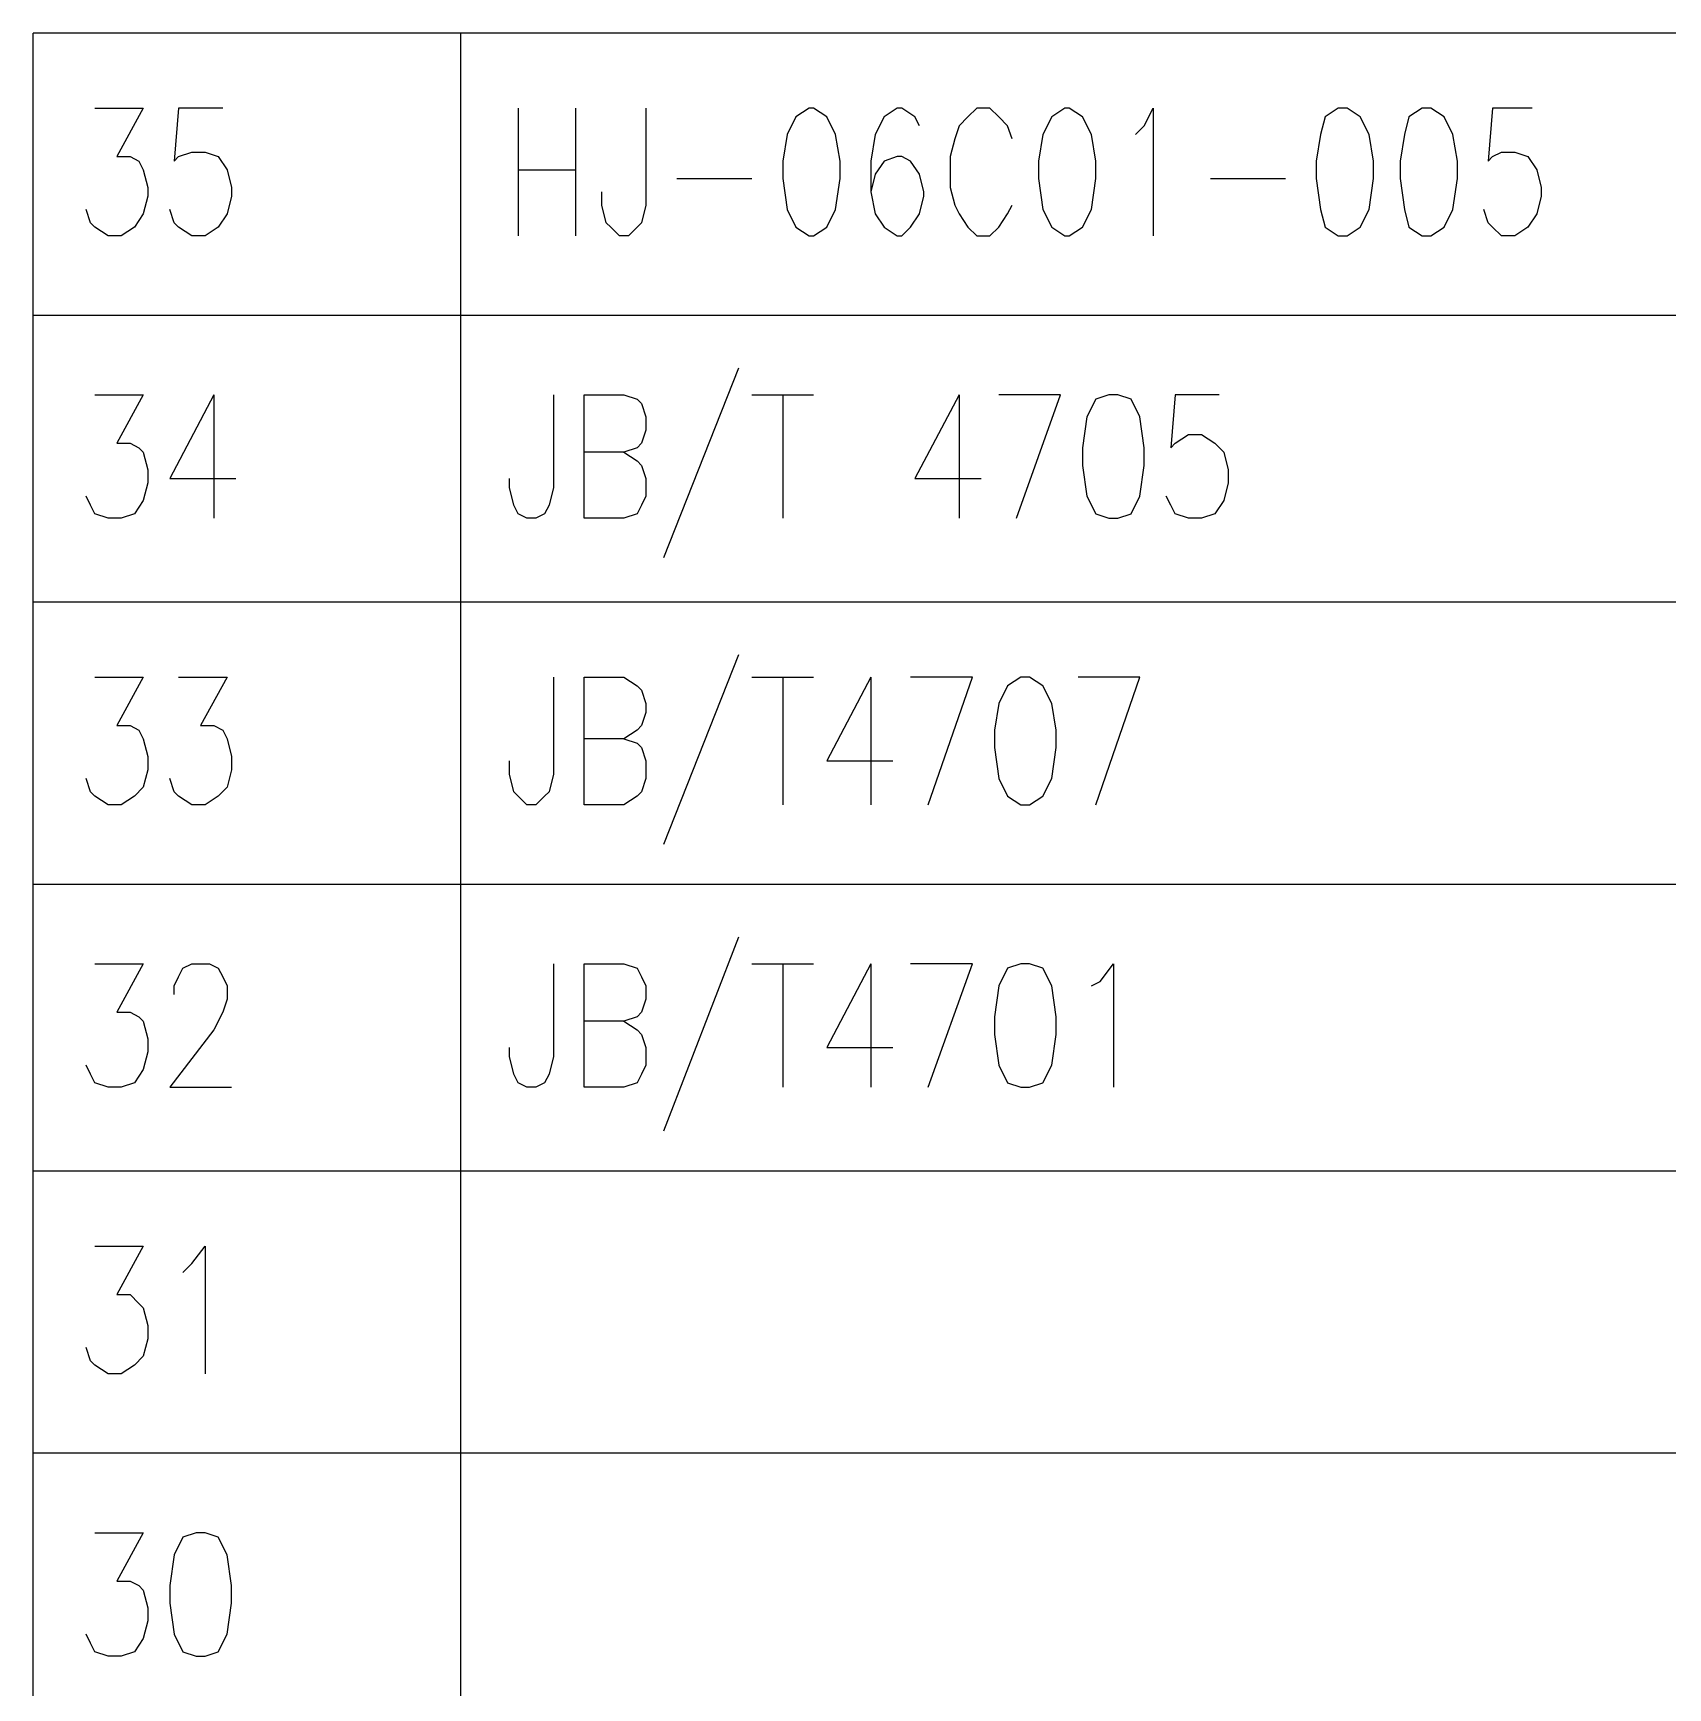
# Model space of a CAD drawing. Extents: x 0.28 to 3.47, y 0.29 to 4.81.
# Drawn here: x 2.4527 to 2.6998, y 1.9505 to 2.2007 of the extents above; entities that cross this region are included whole.
import ezdxf

# ---------------------------------------------------------------- set-up
doc = ezdxf.new("R2010")
doc.units = 0
doc.header["$MEASUREMENT"] = 0
doc.linetypes.add('AUSGEZOGEN', pattern=[0])
doc.layers.get('0').update_dxf_attribs({"linetype": 'AUSGEZOGEN'})

msp = doc.modelspace()

# ---------------------------------------------------------------- linework, layer by layer
for points in [[(3.42067, 2.20067), (2.45267, 2.20067)], [(2.45267, 2.158), (2.45267, 2.20067)], [(3.42067, 2.20067), (2.45267, 2.20067)], [(2.45267, 2.158), (2.45267, 2.20067)], [(3.42067, 2.20067), (2.45267, 2.20067)], [(2.45267, 2.158), (2.45267, 2.20067)], [(3.42067, 2.158), (3.42067, 2.20067), (3.42067, 2.20067), (2.45267, 2.20067)], [(2.45267, 2.158), (2.45267, 2.20067)], [(3.42067, 2.158), (3.42067, 2.20067), (3.42067, 2.20067), (2.45267, 2.20067)], [(2.45267, 2.158), (2.45267, 2.20067)], [(3.42067, 2.158), (3.42067, 2.20067), (3.42067, 2.20067), (2.45267, 2.20067)], [(2.45267, 2.158), (2.45267, 2.20067)], [(3.42067, 2.158), (3.42067, 2.20067), (3.42067, 2.20067), (2.45267, 2.20067)], [(2.45267, 2.158), (2.45267, 2.20067)], [(3.42067, 2.158), (3.42067, 2.20067), (3.42067, 2.20067), (2.45267, 2.20067)], [(2.45267, 2.158), (2.45267, 2.20067)], [(3.42067, 2.158), (3.42067, 2.20067), (3.42067, 2.20067), (2.45267, 2.20067)], [(2.45267, 2.158), (2.45267, 2.20067)], [(3.42067, 2.158), (3.42067, 2.20067), (3.42067, 2.20067), (2.45267, 2.20067)], [(2.45267, 2.158), (2.45267, 2.20067)], [(3.42067, 2.158), (3.42067, 2.20067), (3.42067, 2.20067), (2.45267, 2.20067)], [(2.45267, 2.158), (2.45267, 2.20067)], [(3.42067, 2.158), (3.42067, 2.20067), (3.42067, 2.20067), (2.45267, 2.20067)], [(2.45267, 2.158), (2.45267, 2.20067)], [(3.42067, 2.20067), (2.45267, 2.20067)], [(2.45267, 2.158), (2.45267, 2.20067)], [(3.42067, 2.158), (3.42067, 2.20067), (3.42067, 2.20067), (2.45267, 2.20067)], [(2.45267, 2.158), (2.45267, 2.20067)], [(3.42067, 2.158), (3.42067, 2.20067), (3.42067, 2.20067), (2.45267, 2.20067)], [(2.45267, 2.158), (2.45267, 2.20067)], [(3.42067, 2.20067), (2.45267, 2.20067)], [(2.45267, 2.158), (2.45267, 2.20067)], [(3.42067, 2.158), (3.42067, 2.20067), (3.42067, 2.20067), (2.45267, 2.20067)], [(2.45267, 2.158), (2.45267, 2.20067)], [(3.42067, 2.158), (3.42067, 2.20067), (3.42067, 2.20067), (2.45267, 2.20067)], [(2.45267, 2.158), (2.45267, 2.20067)], [(3.42067, 2.158), (3.42067, 2.20067), (3.42067, 2.20067), (2.45267, 2.20067)], [(2.45267, 2.158), (2.45267, 2.20067)], [(3.42067, 2.158), (3.42067, 2.20067), (3.42067, 2.20067), (2.45267, 2.20067)], [(2.45267, 2.158), (2.45267, 2.20067)], [(3.42067, 2.158), (3.42067, 2.20067), (3.42067, 2.20067), (2.45267, 2.20067)], [(2.45267, 2.158), (2.45267, 2.20067)], [(3.42067, 2.158), (3.42067, 2.20067), (3.42067, 2.20067), (2.45267, 2.20067)], [(2.45267, 2.158), (2.45267, 2.20067)], [(3.42067, 2.158), (3.42067, 2.20067), (3.42067, 2.20067), (2.45267, 2.20067)], [(2.45267, 2.158), (2.45267, 2.20067)], [(3.42067, 2.158), (3.42067, 2.20067), (3.42067, 2.20067), (2.45267, 2.20067)], [(2.45267, 2.158), (2.45267, 2.20067)], [(3.42067, 2.20067), (2.45267, 2.20067)], [(2.45267, 2.158), (2.45267, 2.20067)], [(3.42067, 2.158), (3.42067, 2.20067), (3.42067, 2.20067), (2.45267, 2.20067)], [(2.45267, 2.158), (2.45267, 2.20067)], [(3.42067, 2.158), (3.42067, 2.20067), (3.42067, 2.20067), (2.45267, 2.20067)], [(2.45267, 2.158), (2.45267, 2.20067)], [(3.42067, 2.158), (3.42067, 2.20067), (3.42067, 2.20067), (2.45267, 2.20067)], [(2.45267, 2.158), (2.45267, 2.20067)], [(3.42067, 2.158), (3.42067, 2.20067), (3.42067, 2.20067), (2.45267, 2.20067)], [(2.45267, 2.158), (2.45267, 2.20067)], [(3.42067, 2.20067), (2.45267, 2.20067)], [(2.45267, 2.158), (2.45267, 2.20067)], [(3.42067, 2.20067), (2.45267, 2.20067)], [(2.45267, 2.158), (2.45267, 2.20067)], [(3.42067, 2.158), (3.42067, 2.20067), (3.42067, 2.20067), (2.45267, 2.20067)], [(2.45267, 2.158), (2.45267, 2.20067)], [(3.42067, 2.158), (3.42067, 2.20067), (3.42067, 2.20067), (2.45267, 2.20067)], [(2.45267, 2.158), (2.45267, 2.20067)], [(3.42067, 2.158), (3.42067, 2.20067), (3.42067, 2.20067), (2.45267, 2.20067)], [(2.45267, 2.158), (2.45267, 2.20067)], [(3.42067, 2.20067), (2.45267, 2.20067)], [(2.45267, 2.158), (2.45267, 2.20067)], [(3.42067, 2.20067), (2.45267, 2.20067)], [(2.45267, 2.158), (2.45267, 2.20067)], [(3.42067, 2.20067), (2.45267, 2.20067)], [(2.45267, 2.158), (2.45267, 2.20067)], [(3.42067, 2.20067), (2.45267, 2.20067)], [(2.45267, 2.158), (2.45267, 2.20067)], [(3.42067, 2.158), (3.42067, 2.20067), (3.42067, 2.20067), (2.45267, 2.20067)], [(2.45267, 2.158), (2.45267, 2.20067)], [(3.42067, 2.158), (3.42067, 2.20067), (3.42067, 2.20067), (2.45267, 2.20067)], [(2.45267, 2.158), (2.45267, 2.20067)], [(3.42067, 2.20067), (2.45267, 2.20067)], [(2.45267, 2.158), (2.45267, 2.20067)], [(3.42067, 2.158), (3.42067, 2.20067), (3.42067, 2.20067), (2.45267, 2.20067)], [(2.45267, 2.158), (2.45267, 2.20067)], [(3.42067, 2.20067), (2.45267, 2.20067)], [(2.45267, 2.158), (2.45267, 2.20067)], [(3.42067, 2.158), (3.42067, 2.20067), (3.42067, 2.20067), (2.45267, 2.20067)], [(2.45267, 2.158), (2.45267, 2.20067)], [(3.42067, 2.158), (3.42067, 2.20067), (3.42067, 2.20067), (2.45267, 2.20067)], [(2.45267, 2.158), (2.45267, 2.20067)], [(3.42067, 2.158), (3.42067, 2.20067), (3.42067, 2.20067), (2.45267, 2.20067)], [(2.45267, 2.158), (2.45267, 2.20067)], [(3.42067, 2.158), (3.42067, 2.20067), (3.42067, 2.20067), (2.45267, 2.20067)], [(2.45267, 2.158), (2.45267, 2.20067)], [(3.42067, 2.20067), (2.45267, 2.20067)], [(2.45267, 2.158), (2.45267, 2.20067)], [(3.42067, 2.20067), (2.45267, 2.20067)], [(2.45267, 2.158), (2.45267, 2.20067)], [(3.42067, 2.20067), (2.45267, 2.20067)], [(2.45267, 2.158), (2.45267, 2.20067)], [(3.42067, 2.20067), (2.45267, 2.20067)], [(2.45267, 2.158), (2.45267, 2.20067)], [(3.42067, 2.158), (3.42067, 2.20067), (3.42067, 2.20067), (2.45267, 2.20067)], [(2.45267, 2.158), (2.45267, 2.20067)], [(3.42067, 2.20067), (2.45267, 2.20067)], [(2.45267, 2.158), (2.45267, 2.20067)], [(3.42067, 2.20067), (2.45267, 2.20067)], [(2.45267, 2.158), (2.45267, 2.20067)], [(3.42067, 2.20067), (2.45267, 2.20067)], [(2.45267, 2.158), (2.45267, 2.20067)], [(3.42067, 2.158), (3.42067, 2.20067), (3.42067, 2.20067), (2.45267, 2.20067)], [(2.45267, 2.158), (2.45267, 2.20067)], [(3.42067, 2.20067), (2.45267, 2.20067)], [(2.45267, 2.158), (2.45267, 2.20067)], [(3.42067, 2.158), (3.42067, 2.20067), (3.42067, 2.20067), (2.45267, 2.20067)], [(2.45267, 2.158), (2.45267, 2.20067)], [(3.42067, 2.158), (3.42067, 2.20067), (3.42067, 2.20067), (2.45267, 2.20067)], [(2.45267, 2.158), (2.45267, 2.20067)], [(3.42067, 2.158), (3.42067, 2.20067), (3.42067, 2.20067), (2.45267, 2.20067)], [(2.45267, 2.158), (2.45267, 2.20067)], [(3.42067, 2.158), (3.42067, 2.20067), (3.42067, 2.20067), (2.45267, 2.20067)], [(2.45267, 2.158), (2.45267, 2.20067)], [(3.42067, 2.158), (3.42067, 2.20067), (3.42067, 2.20067), (2.45267, 2.20067)], [(2.45267, 2.158), (2.45267, 2.20067)], [(3.42067, 2.158), (3.42067, 2.20067), (3.42067, 2.20067), (2.45267, 2.20067)], [(2.45267, 2.158), (2.45267, 2.20067)], [(3.42067, 2.20067), (2.45267, 2.20067)], [(2.45267, 2.158), (2.45267, 2.20067)], [(3.42067, 2.158), (3.42067, 2.20067), (3.42067, 2.20067), (2.45267, 2.20067)], [(2.45267, 2.158), (2.45267, 2.20067)], [(3.42067, 2.158), (3.42067, 2.20067), (3.42067, 2.20067), (2.45267, 2.20067)], [(2.45267, 2.158), (2.45267, 2.20067)], [(3.42067, 2.20067), (2.45267, 2.20067)], [(2.45267, 2.158), (2.45267, 2.20067)], [(3.42067, 2.158), (3.42067, 2.20067), (3.42067, 2.20067), (2.45267, 2.20067)], [(2.45267, 2.158), (2.45267, 2.20067)], [(3.42067, 2.20067), (2.45267, 2.20067)], [(2.45267, 2.158), (2.45267, 2.20067)], [(3.42067, 2.158), (3.42067, 2.20067), (3.42067, 2.20067), (2.45267, 2.20067)], [(2.45267, 2.158), (2.45267, 2.20067)], [(3.42067, 2.158), (3.42067, 2.20067), (3.42067, 2.20067), (2.45267, 2.20067)], [(2.45267, 2.158), (2.45267, 2.20067)], [(3.42067, 2.158), (3.42067, 2.20067), (3.42067, 2.20067), (2.45267, 2.20067)], [(2.45267, 2.158), (2.45267, 2.20067)], [(3.42067, 2.20067), (2.45267, 2.20067)], [(2.45267, 2.158), (2.45267, 2.20067)], [(3.42067, 2.158), (3.42067, 2.20067), (3.42067, 2.20067), (2.45267, 2.20067)], [(2.45267, 2.158), (2.45267, 2.20067)], [(3.42067, 2.20067), (2.45267, 2.20067)], [(2.45267, 2.158), (2.45267, 2.20067)], [(3.42067, 2.20067), (2.45267, 2.20067)], [(2.45267, 2.158), (2.45267, 2.20067)], [(3.42067, 2.20067), (2.45267, 2.20067)], [(2.45267, 2.158), (2.45267, 2.20067)], [(3.42067, 2.20067), (2.45267, 2.20067)], [(2.45267, 2.158), (2.45267, 2.20067)], [(3.42067, 2.20067), (2.45267, 2.20067)], [(2.45267, 2.158), (2.45267, 2.20067)], [(3.42067, 2.20067), (2.45267, 2.20067)], [(2.45267, 2.158), (2.45267, 2.20067)], [(3.42067, 2.20067), (2.45267, 2.20067)], [(2.45267, 2.158), (2.45267, 2.20067)], [(3.42067, 2.20067), (2.45267, 2.20067)], [(2.45267, 2.158), (2.45267, 2.20067)], [(3.42067, 2.20067), (2.45267, 2.20067)], [(2.45267, 2.158), (2.45267, 2.20067)], [(3.42067, 2.20067), (2.45267, 2.20067)], [(2.45267, 2.158), (2.45267, 2.20067)], [(3.42067, 2.158), (3.42067, 2.20067), (3.42067, 2.20067), (2.45267, 2.20067)], [(2.45267, 2.158), (2.45267, 2.20067)], [(3.42067, 2.20067), (2.45267, 2.20067)], [(2.45267, 2.158), (2.45267, 2.20067)], [(3.42067, 2.20067), (2.45267, 2.20067)], [(2.45267, 2.158), (2.45267, 2.20067)], [(3.42067, 2.20067), (2.45267, 2.20067)], [(2.45267, 2.158), (2.45267, 2.20067)], [(3.42067, 2.20067), (2.45267, 2.20067)], [(2.45267, 2.158), (2.45267, 2.20067)], [(3.42067, 2.20067), (2.45267, 2.20067)], [(2.45267, 2.158), (2.45267, 2.20067)], [(2.51733, 2.158), (2.51733, 2.20067)], [(2.51733, 2.158), (2.51733, 2.20067)], [(2.51733, 2.158), (2.51733, 2.20067)], [(2.51733, 2.158), (2.51733, 2.20067)], [(2.51733, 2.158), (2.51733, 2.20067)], [(2.51733, 2.158), (2.51733, 2.20067)], [(2.51733, 2.158), (2.51733, 2.20067)], [(2.51733, 2.158), (2.51733, 2.20067)], [(2.51733, 2.158), (2.51733, 2.20067)], [(2.51733, 2.158), (2.51733, 2.20067)], [(2.51733, 2.158), (2.51733, 2.20067)], [(2.51733, 2.158), (2.51733, 2.20067)], [(2.51733, 2.158), (2.51733, 2.20067)], [(2.51733, 2.158), (2.51733, 2.20067)], [(2.51733, 2.158), (2.51733, 2.20067)], [(2.51733, 2.158), (2.51733, 2.20067)], [(2.51733, 2.158), (2.51733, 2.20067)], [(2.51733, 2.158), (2.51733, 2.20067)], [(2.51733, 2.158), (2.51733, 2.20067)], [(2.51733, 2.158), (2.51733, 2.20067)], [(2.51733, 2.158), (2.51733, 2.20067)], [(2.51733, 2.158), (2.51733, 2.20067)], [(2.51733, 2.158), (2.51733, 2.20067)], [(2.51733, 2.158), (2.51733, 2.20067)], [(2.51733, 2.158), (2.51733, 2.20067)], [(2.51733, 2.158), (2.51733, 2.20067)], [(2.51733, 2.158), (2.51733, 2.20067)], [(2.51733, 2.158), (2.51733, 2.20067)], [(2.51733, 2.158), (2.51733, 2.20067)], [(2.51733, 2.158), (2.51733, 2.20067)], [(2.51733, 2.158), (2.51733, 2.20067)], [(2.51733, 2.158), (2.51733, 2.20067)], [(2.51733, 2.158), (2.51733, 2.20067)], [(2.51733, 2.158), (2.51733, 2.20067)], [(2.51733, 2.158), (2.51733, 2.20067)], [(2.51733, 2.158), (2.51733, 2.20067)], [(2.51733, 2.158), (2.51733, 2.20067)], [(2.51733, 2.158), (2.51733, 2.20067)], [(2.51733, 2.158), (2.51733, 2.20067)], [(2.51733, 2.158), (2.51733, 2.20067)], [(2.51733, 2.158), (2.51733, 2.20067)], [(2.51733, 2.158), (2.51733, 2.20067)], [(2.51733, 2.158), (2.51733, 2.20067)], [(2.51733, 2.158), (2.51733, 2.20067)], [(2.51733, 2.158), (2.51733, 2.20067)], [(2.51733, 2.158), (2.51733, 2.20067)], [(2.51733, 2.158), (2.51733, 2.20067)], [(2.51733, 2.158), (2.51733, 2.20067)], [(2.51733, 2.158), (2.51733, 2.20067)], [(2.51733, 2.158), (2.51733, 2.20067)], [(2.51733, 2.158), (2.51733, 2.20067)], [(2.51733, 2.158), (2.51733, 2.20067)], [(2.51733, 2.158), (2.51733, 2.20067)], [(2.51733, 2.158), (2.51733, 2.20067)], [(2.51733, 2.158), (2.51733, 2.20067)], [(2.51733, 2.158), (2.51733, 2.20067)], [(2.51733, 2.158), (2.51733, 2.20067)], [(2.51733, 2.158), (2.51733, 2.20067)], [(2.51733, 2.158), (2.51733, 2.20067)], [(2.51733, 2.158), (2.51733, 2.20067)], [(2.51733, 2.158), (2.51733, 2.20067)], [(2.51733, 2.158), (2.51733, 2.20067)], [(2.51733, 2.158), (2.51733, 2.20067)], [(2.51733, 2.158), (2.51733, 2.20067)], [(2.51733, 2.158), (2.51733, 2.20067)], [(2.51733, 2.158), (2.51733, 2.20067)], [(2.51733, 2.158), (2.51733, 2.20067)], [(2.51733, 2.158), (2.51733, 2.20067)], [(2.51733, 2.158), (2.51733, 2.20067)], [(2.51733, 2.158), (2.51733, 2.20067)], [(2.51733, 2.158), (2.51733, 2.20067)], [(2.51733, 2.158), (2.51733, 2.20067)], [(2.51733, 2.158), (2.51733, 2.20067)], [(2.51733, 2.158), (2.51733, 2.20067)], [(2.51733, 2.158), (2.51733, 2.20067)], [(2.51733, 2.158), (2.51733, 2.20067)], [(2.51733, 2.158), (2.51733, 2.20067)], [(2.51733, 2.158), (2.51733, 2.20067)], [(2.51733, 2.158), (2.51733, 2.20067)], [(2.51733, 2.158), (2.51733, 2.20067)], [(2.51733, 2.158), (2.51733, 2.20067)], [(2.51733, 2.158), (2.51733, 2.20067)], [(2.51733, 2.158), (2.51733, 2.20067)], [(2.51733, 2.158), (2.51733, 2.20067)], [(2.51733, 2.158), (2.51733, 2.20067)], [(2.51733, 2.158), (2.51733, 2.20067)], [(2.51733, 2.158), (2.51733, 2.20067)], [(2.51733, 2.158), (2.51733, 2.20067)], [(2.51733, 2.158), (2.51733, 2.20067)], [(2.51733, 2.158), (2.51733, 2.20067)], [(2.462, 2.18933), (2.46933, 2.18933), (2.46933, 2.18933), (2.46533, 2.182), (2.46533, 2.182), (2.46733, 2.182), (2.46733, 2.182), (2.46867, 2.18133), (2.46867, 2.18133), (2.46933, 2.18), (2.46933, 2.18), (2.47, 2.17733), (2.47, 2.17733), (2.47, 2.176), (2.47, 2.176), (2.46933, 2.17333), (2.46933, 2.17333), (2.468, 2.17133), (2.468, 2.17133), (2.466, 2.17), (2.466, 2.17), (2.464, 2.17), (2.464, 2.17), (2.462, 2.17133), (2.462, 2.17133), (2.46133, 2.172), (2.46133, 2.172), (2.46067, 2.174)], [(2.48133, 2.18933), (2.47467, 2.18933), (2.47467, 2.18933), (2.474, 2.18133), (2.474, 2.18133), (2.47467, 2.182), (2.47467, 2.182), (2.47667, 2.18267), (2.47667, 2.18267), (2.47867, 2.18267), (2.47867, 2.18267), (2.48067, 2.182), (2.48067, 2.182), (2.482, 2.18), (2.482, 2.18), (2.48267, 2.17733), (2.48267, 2.17733), (2.48267, 2.176), (2.48267, 2.176), (2.482, 2.17333), (2.482, 2.17333), (2.48067, 2.17133), (2.48067, 2.17133), (2.47867, 2.17), (2.47867, 2.17), (2.47667, 2.17), (2.47667, 2.17), (2.47467, 2.17133), (2.47467, 2.17133), (2.474, 2.172), (2.474, 2.172), (2.47333, 2.174)], [(2.526, 2.18933), (2.526, 2.17)], [(2.53467, 2.18933), (2.53467, 2.17)], [(2.54533, 2.18933), (2.54533, 2.17467), (2.54533, 2.17467), (2.54467, 2.172), (2.54467, 2.172), (2.544, 2.17133), (2.544, 2.17133), (2.54267, 2.17), (2.54267, 2.17), (2.54133, 2.17), (2.54133, 2.17), (2.54, 2.17133), (2.54, 2.17133), (2.53933, 2.172), (2.53933, 2.172), (2.53867, 2.17467), (2.53867, 2.17467), (2.53867, 2.17667)], [(2.57, 2.18933), (2.568, 2.188), (2.568, 2.188), (2.56667, 2.18533), (2.56667, 2.18533), (2.566, 2.18133), (2.566, 2.18133), (2.566, 2.17867), (2.566, 2.17867), (2.56667, 2.174), (2.56667, 2.174), (2.568, 2.17133), (2.568, 2.17133), (2.57, 2.17), (2.57, 2.17), (2.57067, 2.17), (2.57067, 2.17), (2.57267, 2.17133), (2.57267, 2.17133), (2.574, 2.174), (2.574, 2.174), (2.57467, 2.17867), (2.57467, 2.17867), (2.57467, 2.18133), (2.57467, 2.18133), (2.574, 2.18533), (2.574, 2.18533), (2.57267, 2.188), (2.57267, 2.188), (2.57067, 2.18933), (2.57067, 2.18933), (2.57, 2.18933), (2.57, 2.18933)], [(2.58667, 2.18667), (2.586, 2.188), (2.586, 2.188), (2.584, 2.18933), (2.584, 2.18933), (2.58333, 2.18933), (2.58333, 2.18933), (2.58133, 2.188), (2.58133, 2.188), (2.58, 2.18533), (2.58, 2.18533), (2.57933, 2.18133), (2.57933, 2.18133), (2.57933, 2.17667), (2.57933, 2.17667), (2.58, 2.17333), (2.58, 2.17333), (2.58133, 2.17133), (2.58133, 2.17133), (2.58333, 2.17), (2.58333, 2.17), (2.584, 2.17), (2.584, 2.17), (2.58533, 2.17133), (2.58533, 2.17133), (2.58667, 2.17333), (2.58667, 2.17333), (2.58733, 2.176), (2.58733, 2.176), (2.58733, 2.17667), (2.58733, 2.17667), (2.58667, 2.17933), (2.58667, 2.17933), (2.58533, 2.18133), (2.58533, 2.18133), (2.584, 2.182), (2.584, 2.182), (2.58333, 2.182), (2.58333, 2.182), (2.58133, 2.18133), (2.58133, 2.18133), (2.58, 2.17933), (2.58, 2.17933), (2.57933, 2.17667)], [(2.60067, 2.18467), (2.6, 2.18667), (2.6, 2.18667), (2.59867, 2.188), (2.59867, 2.188), (2.59733, 2.18933), (2.59733, 2.18933), (2.59533, 2.18933), (2.59533, 2.18933), (2.594, 2.188), (2.594, 2.188), (2.59267, 2.18667), (2.59267, 2.18667), (2.592, 2.18467), (2.592, 2.18467), (2.59133, 2.182), (2.59133, 2.182), (2.59133, 2.17733), (2.59133, 2.17733), (2.592, 2.17467), (2.592, 2.17467), (2.59267, 2.17333), (2.59267, 2.17333), (2.594, 2.17133), (2.594, 2.17133), (2.59533, 2.17), (2.59533, 2.17), (2.59733, 2.17), (2.59733, 2.17), (2.59867, 2.17133), (2.59867, 2.17133), (2.6, 2.17333), (2.6, 2.17333), (2.60067, 2.17467)], [(2.60867, 2.18933), (2.60667, 2.188), (2.60667, 2.188), (2.60533, 2.18533), (2.60533, 2.18533), (2.60467, 2.18133), (2.60467, 2.18133), (2.60467, 2.17867), (2.60467, 2.17867), (2.60533, 2.174), (2.60533, 2.174), (2.60667, 2.17133), (2.60667, 2.17133), (2.60867, 2.17), (2.60867, 2.17), (2.60933, 2.17), (2.60933, 2.17), (2.61133, 2.17133), (2.61133, 2.17133), (2.61267, 2.174), (2.61267, 2.174), (2.61333, 2.17867), (2.61333, 2.17867), (2.61333, 2.18133), (2.61333, 2.18133), (2.61267, 2.18533), (2.61267, 2.18533), (2.61133, 2.188), (2.61133, 2.188), (2.60933, 2.18933), (2.60933, 2.18933), (2.60867, 2.18933), (2.60867, 2.18933)], [(2.61933, 2.18533), (2.62067, 2.18667), (2.62067, 2.18667), (2.622, 2.18933), (2.622, 2.18933), (2.622, 2.17)], [(2.65, 2.18933), (2.648, 2.188), (2.648, 2.188), (2.64733, 2.18533), (2.64733, 2.18533), (2.64667, 2.18133), (2.64667, 2.18133), (2.64667, 2.17867), (2.64667, 2.17867), (2.64733, 2.174), (2.64733, 2.174), (2.648, 2.17133), (2.648, 2.17133), (2.65, 2.17), (2.65, 2.17), (2.65133, 2.17), (2.65133, 2.17), (2.65333, 2.17133), (2.65333, 2.17133), (2.65467, 2.174), (2.65467, 2.174), (2.65533, 2.17867), (2.65533, 2.17867), (2.65533, 2.18133), (2.65533, 2.18133), (2.65467, 2.18533), (2.65467, 2.18533), (2.65333, 2.188), (2.65333, 2.188), (2.65133, 2.18933), (2.65133, 2.18933), (2.65, 2.18933), (2.65, 2.18933)], [(2.66267, 2.18933), (2.66067, 2.188), (2.66067, 2.188), (2.66, 2.18533), (2.66, 2.18533), (2.65933, 2.18133), (2.65933, 2.18133), (2.65933, 2.17867), (2.65933, 2.17867), (2.66, 2.174), (2.66, 2.174), (2.66067, 2.17133), (2.66067, 2.17133), (2.66267, 2.17), (2.66267, 2.17), (2.664, 2.17), (2.664, 2.17), (2.666, 2.17133), (2.666, 2.17133), (2.66733, 2.174), (2.66733, 2.174), (2.668, 2.17867), (2.668, 2.17867), (2.668, 2.18133), (2.668, 2.18133), (2.66733, 2.18533), (2.66733, 2.18533), (2.666, 2.188), (2.666, 2.188), (2.664, 2.18933), (2.664, 2.18933), (2.66267, 2.18933), (2.66267, 2.18933)], [(2.67933, 2.18933), (2.67333, 2.18933), (2.67333, 2.18933), (2.67267, 2.18133), (2.67267, 2.18133), (2.67333, 2.182), (2.67333, 2.182), (2.67467, 2.18267), (2.67467, 2.18267), (2.67667, 2.18267), (2.67667, 2.18267), (2.67867, 2.182), (2.67867, 2.182), (2.68, 2.18), (2.68, 2.18), (2.68067, 2.17733), (2.68067, 2.17733), (2.68067, 2.176), (2.68067, 2.176), (2.68, 2.17333), (2.68, 2.17333), (2.67867, 2.17133), (2.67867, 2.17133), (2.67667, 2.17), (2.67667, 2.17), (2.67467, 2.17), (2.67467, 2.17), (2.67333, 2.17133), (2.67333, 2.17133), (2.67267, 2.172), (2.67267, 2.172), (2.672, 2.174)], [(2.526, 2.18), (2.53467, 2.18)], [(2.55, 2.17867), (2.56133, 2.17867)], [(2.63067, 2.17867), (2.642, 2.17867)], [(3.42067, 2.158), (2.45267, 2.158)], [(2.45267, 2.11467), (2.45267, 2.158)], [(3.42067, 2.158), (2.45267, 2.158)], [(2.45267, 2.11467), (2.45267, 2.158)], [(3.42067, 2.11467), (3.42067, 2.158), (3.42067, 2.158), (2.45267, 2.158)], [(2.45267, 2.11467), (2.45267, 2.158)], [(3.42067, 2.11467), (3.42067, 2.158), (3.42067, 2.158), (2.45267, 2.158)], [(2.45267, 2.11467), (2.45267, 2.158)], [(3.42067, 2.11467), (3.42067, 2.158), (3.42067, 2.158), (2.45267, 2.158)], [(2.45267, 2.11467), (2.45267, 2.158)], [(3.42067, 2.11467), (3.42067, 2.158), (3.42067, 2.158), (2.45267, 2.158)], [(2.45267, 2.11467), (2.45267, 2.158)], [(3.42067, 2.11467), (3.42067, 2.158), (3.42067, 2.158), (2.45267, 2.158)], [(2.45267, 2.11467), (2.45267, 2.158)], [(3.42067, 2.11467), (3.42067, 2.158), (3.42067, 2.158), (2.45267, 2.158)], [(2.45267, 2.11467), (2.45267, 2.158)], [(3.42067, 2.11467), (3.42067, 2.158), (3.42067, 2.158), (2.45267, 2.158)], [(2.45267, 2.11467), (2.45267, 2.158)], [(3.42067, 2.11467), (3.42067, 2.158), (3.42067, 2.158), (2.45267, 2.158)], [(2.45267, 2.11467), (2.45267, 2.158)], [(3.42067, 2.11467), (3.42067, 2.158), (3.42067, 2.158), (2.45267, 2.158)], [(2.45267, 2.11467), (2.45267, 2.158)], [(3.42067, 2.11467), (3.42067, 2.158), (3.42067, 2.158), (2.45267, 2.158)], [(2.45267, 2.11467), (2.45267, 2.158)], [(3.42067, 2.11467), (3.42067, 2.158), (3.42067, 2.158), (2.45267, 2.158)], [(2.45267, 2.11467), (2.45267, 2.158)], [(3.42067, 2.11467), (3.42067, 2.158), (3.42067, 2.158), (2.45267, 2.158)], [(2.45267, 2.11467), (2.45267, 2.158)], [(3.42067, 2.11467), (3.42067, 2.158), (3.42067, 2.158), (2.45267, 2.158)], [(2.45267, 2.11467), (2.45267, 2.158)], [(3.42067, 2.11467), (3.42067, 2.158), (3.42067, 2.158), (2.45267, 2.158)], [(2.45267, 2.11467), (2.45267, 2.158)], [(3.42067, 2.11467), (3.42067, 2.158), (3.42067, 2.158), (2.45267, 2.158)], [(2.45267, 2.11467), (2.45267, 2.158)], [(2.51733, 2.11467), (2.51733, 2.158)], [(2.51733, 2.11467), (2.51733, 2.158)], [(2.51733, 2.11467), (2.51733, 2.158)], [(2.51733, 2.11467), (2.51733, 2.158)], [(2.51733, 2.11467), (2.51733, 2.158)], [(2.51733, 2.11467), (2.51733, 2.158)], [(2.51733, 2.11467), (2.51733, 2.158)], [(2.51733, 2.11467), (2.51733, 2.158)], [(2.51733, 2.11467), (2.51733, 2.158)], [(2.51733, 2.11467), (2.51733, 2.158)], [(2.51733, 2.11467), (2.51733, 2.158)], [(2.51733, 2.11467), (2.51733, 2.158)], [(2.51733, 2.11467), (2.51733, 2.158)], [(2.51733, 2.11467), (2.51733, 2.158)], [(2.51733, 2.11467), (2.51733, 2.158)], [(2.51733, 2.11467), (2.51733, 2.158)], [(2.51733, 2.11467), (2.51733, 2.158)], [(2.55933, 2.15), (2.548, 2.12133)], [(2.462, 2.146), (2.46933, 2.146), (2.46933, 2.146), (2.46533, 2.13867), (2.46533, 2.13867), (2.46733, 2.13867), (2.46733, 2.13867), (2.46867, 2.138), (2.46867, 2.138), (2.46933, 2.13733), (2.46933, 2.13733), (2.47, 2.13467), (2.47, 2.13467), (2.47, 2.13267), (2.47, 2.13267), (2.46933, 2.13), (2.46933, 2.13), (2.468, 2.128), (2.468, 2.128), (2.466, 2.12733), (2.466, 2.12733), (2.464, 2.12733), (2.464, 2.12733), (2.462, 2.128), (2.462, 2.128), (2.46133, 2.12933), (2.46133, 2.12933), (2.46067, 2.13067)], [(2.48, 2.146), (2.47333, 2.13333), (2.47333, 2.13333), (2.48333, 2.13333)], [(2.48, 2.146), (2.48, 2.12733)], [(2.53133, 2.146), (2.53133, 2.132), (2.53133, 2.132), (2.53067, 2.12933), (2.53067, 2.12933), (2.53, 2.128), (2.53, 2.128), (2.52867, 2.12733), (2.52867, 2.12733), (2.52733, 2.12733), (2.52733, 2.12733), (2.526, 2.128), (2.526, 2.128), (2.52533, 2.12933), (2.52533, 2.12933), (2.52467, 2.132), (2.52467, 2.132), (2.52467, 2.13333)], [(2.536, 2.12733), (2.536, 2.146), (2.536, 2.146), (2.542, 2.146), (2.542, 2.146), (2.544, 2.14533), (2.544, 2.14533), (2.54467, 2.14467), (2.54467, 2.14467), (2.54533, 2.14267), (2.54533, 2.14267), (2.54533, 2.14067), (2.54533, 2.14067), (2.54467, 2.13867), (2.54467, 2.13867), (2.544, 2.138), (2.544, 2.138), (2.542, 2.13733), (2.542, 2.13733), (2.536, 2.13733)], [(2.56133, 2.146), (2.57067, 2.146)], [(2.566, 2.146), (2.566, 2.12733)], [(2.59267, 2.146), (2.586, 2.13333), (2.586, 2.13333), (2.596, 2.13333)], [(2.59267, 2.146), (2.59267, 2.12733)], [(2.60133, 2.12733), (2.608, 2.146), (2.608, 2.146), (2.59867, 2.146)], [(2.61533, 2.146), (2.61333, 2.14533), (2.61333, 2.14533), (2.612, 2.14267), (2.612, 2.14267), (2.61133, 2.138), (2.61133, 2.138), (2.61133, 2.13533), (2.61133, 2.13533), (2.612, 2.13067), (2.612, 2.13067), (2.61333, 2.128), (2.61333, 2.128), (2.61533, 2.12733), (2.61533, 2.12733), (2.61667, 2.12733), (2.61667, 2.12733), (2.61867, 2.128), (2.61867, 2.128), (2.62, 2.13067), (2.62, 2.13067), (2.62067, 2.13533), (2.62067, 2.13533), (2.62067, 2.138), (2.62067, 2.138), (2.62, 2.14267), (2.62, 2.14267), (2.61867, 2.14533), (2.61867, 2.14533), (2.61667, 2.146), (2.61667, 2.146), (2.61533, 2.146), (2.61533, 2.146)], [(2.632, 2.146), (2.62533, 2.146), (2.62533, 2.146), (2.62467, 2.138), (2.62467, 2.138), (2.62533, 2.13867), (2.62533, 2.13867), (2.62733, 2.14), (2.62733, 2.14), (2.62933, 2.14), (2.62933, 2.14), (2.63133, 2.13867), (2.63133, 2.13867), (2.63267, 2.13733), (2.63267, 2.13733), (2.63333, 2.13467), (2.63333, 2.13467), (2.63333, 2.13267), (2.63333, 2.13267), (2.63267, 2.13), (2.63267, 2.13), (2.63133, 2.128), (2.63133, 2.128), (2.62933, 2.12733), (2.62933, 2.12733), (2.62733, 2.12733), (2.62733, 2.12733), (2.62533, 2.128), (2.62533, 2.128), (2.62467, 2.12933), (2.62467, 2.12933), (2.624, 2.13067)], [(2.542, 2.13733), (2.544, 2.136), (2.544, 2.136), (2.54467, 2.13533), (2.54467, 2.13533), (2.54533, 2.13333), (2.54533, 2.13333), (2.54533, 2.13067), (2.54533, 2.13067), (2.54467, 2.12933), (2.54467, 2.12933), (2.544, 2.128), (2.544, 2.128), (2.542, 2.12733), (2.542, 2.12733), (2.536, 2.12733)], [(3.42067, 2.11467), (2.45267, 2.11467)], [(2.45267, 2.072), (2.45267, 2.11467)], [(2.51733, 2.072), (2.51733, 2.11467)], [(2.55933, 2.10667), (2.548, 2.078)], [(2.462, 2.10333), (2.46933, 2.10333), (2.46933, 2.10333), (2.46533, 2.096), (2.46533, 2.096), (2.46733, 2.096), (2.46733, 2.096), (2.46867, 2.09533), (2.46867, 2.09533), (2.46933, 2.094), (2.46933, 2.094), (2.47, 2.09133), (2.47, 2.09133), (2.47, 2.08933), (2.47, 2.08933), (2.46933, 2.08667), (2.46933, 2.08667), (2.468, 2.08533), (2.468, 2.08533), (2.466, 2.084), (2.466, 2.084), (2.464, 2.084), (2.464, 2.084), (2.462, 2.08533), (2.462, 2.08533), (2.46133, 2.086), (2.46133, 2.086), (2.46067, 2.088)], [(2.47467, 2.10333), (2.482, 2.10333), (2.482, 2.10333), (2.478, 2.096), (2.478, 2.096), (2.48, 2.096), (2.48, 2.096), (2.48133, 2.09533), (2.48133, 2.09533), (2.482, 2.094), (2.482, 2.094), (2.48267, 2.09133), (2.48267, 2.09133), (2.48267, 2.08933), (2.48267, 2.08933), (2.482, 2.08667), (2.482, 2.08667), (2.48067, 2.08533), (2.48067, 2.08533), (2.47867, 2.084), (2.47867, 2.084), (2.47667, 2.084), (2.47667, 2.084), (2.47467, 2.08533), (2.47467, 2.08533), (2.474, 2.086), (2.474, 2.086), (2.47333, 2.088)], [(2.53133, 2.10333), (2.53133, 2.08867), (2.53133, 2.08867), (2.53067, 2.086), (2.53067, 2.086), (2.53, 2.08533), (2.53, 2.08533), (2.52867, 2.084), (2.52867, 2.084), (2.52733, 2.084), (2.52733, 2.084), (2.526, 2.08533), (2.526, 2.08533), (2.52533, 2.086), (2.52533, 2.086), (2.52467, 2.08867), (2.52467, 2.08867), (2.52467, 2.09067)], [(2.536, 2.084), (2.536, 2.10333), (2.536, 2.10333), (2.542, 2.10333), (2.542, 2.10333), (2.544, 2.102), (2.544, 2.102), (2.54467, 2.10133), (2.54467, 2.10133), (2.54533, 2.09933), (2.54533, 2.09933), (2.54533, 2.098), (2.54533, 2.098), (2.54467, 2.096), (2.54467, 2.096), (2.544, 2.09533), (2.544, 2.09533), (2.542, 2.094), (2.542, 2.094), (2.536, 2.094)], [(2.56133, 2.10333), (2.57067, 2.10333)], [(2.566, 2.10333), (2.566, 2.084)], [(2.57933, 2.10333), (2.57267, 2.09067), (2.57267, 2.09067), (2.58267, 2.09067)], [(2.57933, 2.10333), (2.57933, 2.084)], [(2.588, 2.084), (2.59467, 2.10333), (2.59467, 2.10333), (2.58533, 2.10333)], [(2.602, 2.10333), (2.6, 2.102), (2.6, 2.102), (2.59867, 2.09933), (2.59867, 2.09933), (2.598, 2.09533), (2.598, 2.09533), (2.598, 2.09267), (2.598, 2.09267), (2.59867, 2.088), (2.59867, 2.088), (2.6, 2.08533), (2.6, 2.08533), (2.602, 2.084), (2.602, 2.084), (2.60333, 2.084), (2.60333, 2.084), (2.60533, 2.08533), (2.60533, 2.08533), (2.60667, 2.088), (2.60667, 2.088), (2.60733, 2.09267), (2.60733, 2.09267), (2.60733, 2.09533), (2.60733, 2.09533), (2.60667, 2.09933), (2.60667, 2.09933), (2.60533, 2.102), (2.60533, 2.102), (2.60333, 2.10333), (2.60333, 2.10333), (2.602, 2.10333), (2.602, 2.10333)], [(2.61333, 2.084), (2.62, 2.10333), (2.62, 2.10333), (2.61067, 2.10333)], [(2.542, 2.094), (2.544, 2.09333), (2.544, 2.09333), (2.54467, 2.09267), (2.54467, 2.09267), (2.54533, 2.09067), (2.54533, 2.09067), (2.54533, 2.088), (2.54533, 2.088), (2.54467, 2.086), (2.54467, 2.086), (2.544, 2.08533), (2.544, 2.08533), (2.542, 2.084), (2.542, 2.084), (2.536, 2.084)], [(3.42067, 2.072), (2.45267, 2.072)], [(2.45267, 2.02867), (2.45267, 2.072)], [(2.51733, 2.02867), (2.51733, 2.072)], [(2.55933, 2.064), (2.548, 2.03467)], [(2.462, 2.06), (2.46933, 2.06), (2.46933, 2.06), (2.46533, 2.05267), (2.46533, 2.05267), (2.46733, 2.05267), (2.46733, 2.05267), (2.46867, 2.052), (2.46867, 2.052), (2.46933, 2.05133), (2.46933, 2.05133), (2.47, 2.04867), (2.47, 2.04867), (2.47, 2.04667), (2.47, 2.04667), (2.46933, 2.044), (2.46933, 2.044), (2.468, 2.042), (2.468, 2.042), (2.466, 2.04133), (2.466, 2.04133), (2.464, 2.04133), (2.464, 2.04133), (2.462, 2.042), (2.462, 2.042), (2.46133, 2.04333), (2.46133, 2.04333), (2.46067, 2.04467)], [(2.474, 2.05533), (2.474, 2.05667), (2.474, 2.05667), (2.47467, 2.058), (2.47467, 2.058), (2.47533, 2.05933), (2.47533, 2.05933), (2.47667, 2.06), (2.47667, 2.06), (2.47933, 2.06), (2.47933, 2.06), (2.48067, 2.05933), (2.48067, 2.05933), (2.48133, 2.058), (2.48133, 2.058), (2.482, 2.05667), (2.482, 2.05667), (2.482, 2.05467), (2.482, 2.05467), (2.48133, 2.05267), (2.48133, 2.05267), (2.48, 2.05), (2.48, 2.05), (2.47333, 2.04133), (2.47333, 2.04133), (2.48267, 2.04133)], [(2.53133, 2.06), (2.53133, 2.046), (2.53133, 2.046), (2.53067, 2.04333), (2.53067, 2.04333), (2.53, 2.042), (2.53, 2.042), (2.52867, 2.04133), (2.52867, 2.04133), (2.52733, 2.04133), (2.52733, 2.04133), (2.526, 2.042), (2.526, 2.042), (2.52533, 2.04333), (2.52533, 2.04333), (2.52467, 2.046), (2.52467, 2.046), (2.52467, 2.04733)], [(2.536, 2.04133), (2.536, 2.06), (2.536, 2.06), (2.542, 2.06), (2.542, 2.06), (2.544, 2.05933), (2.544, 2.05933), (2.54467, 2.058), (2.54467, 2.058), (2.54533, 2.05667), (2.54533, 2.05667), (2.54533, 2.05467), (2.54533, 2.05467), (2.54467, 2.05267), (2.54467, 2.05267), (2.544, 2.052), (2.544, 2.052), (2.542, 2.05133), (2.542, 2.05133), (2.536, 2.05133)], [(2.56133, 2.06), (2.57067, 2.06)], [(2.566, 2.06), (2.566, 2.04133)], [(2.57933, 2.06), (2.57267, 2.04733), (2.57267, 2.04733), (2.58267, 2.04733)], [(2.57933, 2.06), (2.57933, 2.04133)], [(2.588, 2.04133), (2.59467, 2.06), (2.59467, 2.06), (2.58533, 2.06)], [(2.602, 2.06), (2.6, 2.05933), (2.6, 2.05933), (2.59867, 2.05667), (2.59867, 2.05667), (2.598, 2.052), (2.598, 2.052), (2.598, 2.04933), (2.598, 2.04933), (2.59867, 2.04467), (2.59867, 2.04467), (2.6, 2.042), (2.6, 2.042), (2.602, 2.04133), (2.602, 2.04133), (2.60333, 2.04133), (2.60333, 2.04133), (2.60533, 2.042), (2.60533, 2.042), (2.60667, 2.04467), (2.60667, 2.04467), (2.60733, 2.04933), (2.60733, 2.04933), (2.60733, 2.052), (2.60733, 2.052), (2.60667, 2.05667), (2.60667, 2.05667), (2.60533, 2.05933), (2.60533, 2.05933), (2.60333, 2.06), (2.60333, 2.06), (2.602, 2.06), (2.602, 2.06)], [(2.61267, 2.05667), (2.614, 2.05733), (2.614, 2.05733), (2.616, 2.06), (2.616, 2.06), (2.616, 2.04133)], [(2.542, 2.05133), (2.544, 2.05), (2.544, 2.05), (2.54467, 2.04933), (2.54467, 2.04933), (2.54533, 2.04733), (2.54533, 2.04733), (2.54533, 2.04467), (2.54533, 2.04467), (2.54467, 2.04333), (2.54467, 2.04333), (2.544, 2.042), (2.544, 2.042), (2.542, 2.04133), (2.542, 2.04133), (2.536, 2.04133)], [(3.42067, 2.02867), (2.45267, 2.02867)], [(2.45267, 1.986), (2.45267, 2.02867)], [(2.51733, 1.986), (2.51733, 2.02867)], [(2.462, 2.01733), (2.46933, 2.01733), (2.46933, 2.01733), (2.46533, 2.01), (2.46533, 2.01), (2.46733, 2.01), (2.46733, 2.01), (2.46867, 2.00867), (2.46867, 2.00867), (2.46933, 2.008), (2.46933, 2.008), (2.47, 2.00533), (2.47, 2.00533), (2.47, 2.00333), (2.47, 2.00333), (2.46933, 2.00067), (2.46933, 2.00067), (2.468, 1.99933), (2.468, 1.99933), (2.466, 1.998), (2.466, 1.998), (2.464, 1.998), (2.464, 1.998), (2.462, 1.99933), (2.462, 1.99933), (2.46133, 2), (2.46133, 2), (2.46067, 2.002)], [(2.47533, 2.01333), (2.47667, 2.01467), (2.47667, 2.01467), (2.47867, 2.01733), (2.47867, 2.01733), (2.47867, 1.998)], [(3.42067, 1.986), (2.45267, 1.986)], [(2.45267, 1.94267), (2.45267, 1.986)], [(2.51733, 1.94267), (2.51733, 1.986)], [(2.462, 1.974), (2.46933, 1.974), (2.46933, 1.974), (2.46533, 1.96667), (2.46533, 1.96667), (2.46733, 1.96667), (2.46733, 1.96667), (2.46867, 1.966), (2.46867, 1.966), (2.46933, 1.96533), (2.46933, 1.96533), (2.47, 1.96267), (2.47, 1.96267), (2.47, 1.96067), (2.47, 1.96067), (2.46933, 1.958), (2.46933, 1.958), (2.468, 1.956), (2.468, 1.956), (2.466, 1.95533), (2.466, 1.95533), (2.464, 1.95533), (2.464, 1.95533), (2.462, 1.956), (2.462, 1.956), (2.46133, 1.95733), (2.46133, 1.95733), (2.46067, 1.95867)], [(2.47733, 1.974), (2.47533, 1.97333), (2.47533, 1.97333), (2.474, 1.97067), (2.474, 1.97067), (2.47333, 1.966), (2.47333, 1.966), (2.47333, 1.96333), (2.47333, 1.96333), (2.474, 1.95867), (2.474, 1.95867), (2.47533, 1.956), (2.47533, 1.956), (2.47733, 1.95533), (2.47733, 1.95533), (2.47867, 1.95533), (2.47867, 1.95533), (2.48067, 1.956), (2.48067, 1.956), (2.482, 1.95867), (2.482, 1.95867), (2.48267, 1.96333), (2.48267, 1.96333), (2.48267, 1.966), (2.48267, 1.966), (2.482, 1.97067), (2.482, 1.97067), (2.48067, 1.97333), (2.48067, 1.97333), (2.47867, 1.974), (2.47867, 1.974), (2.47733, 1.974), (2.47733, 1.974)]]:
    msp.add_lwpolyline(points)

doc.saveas('drawing.dxf')
